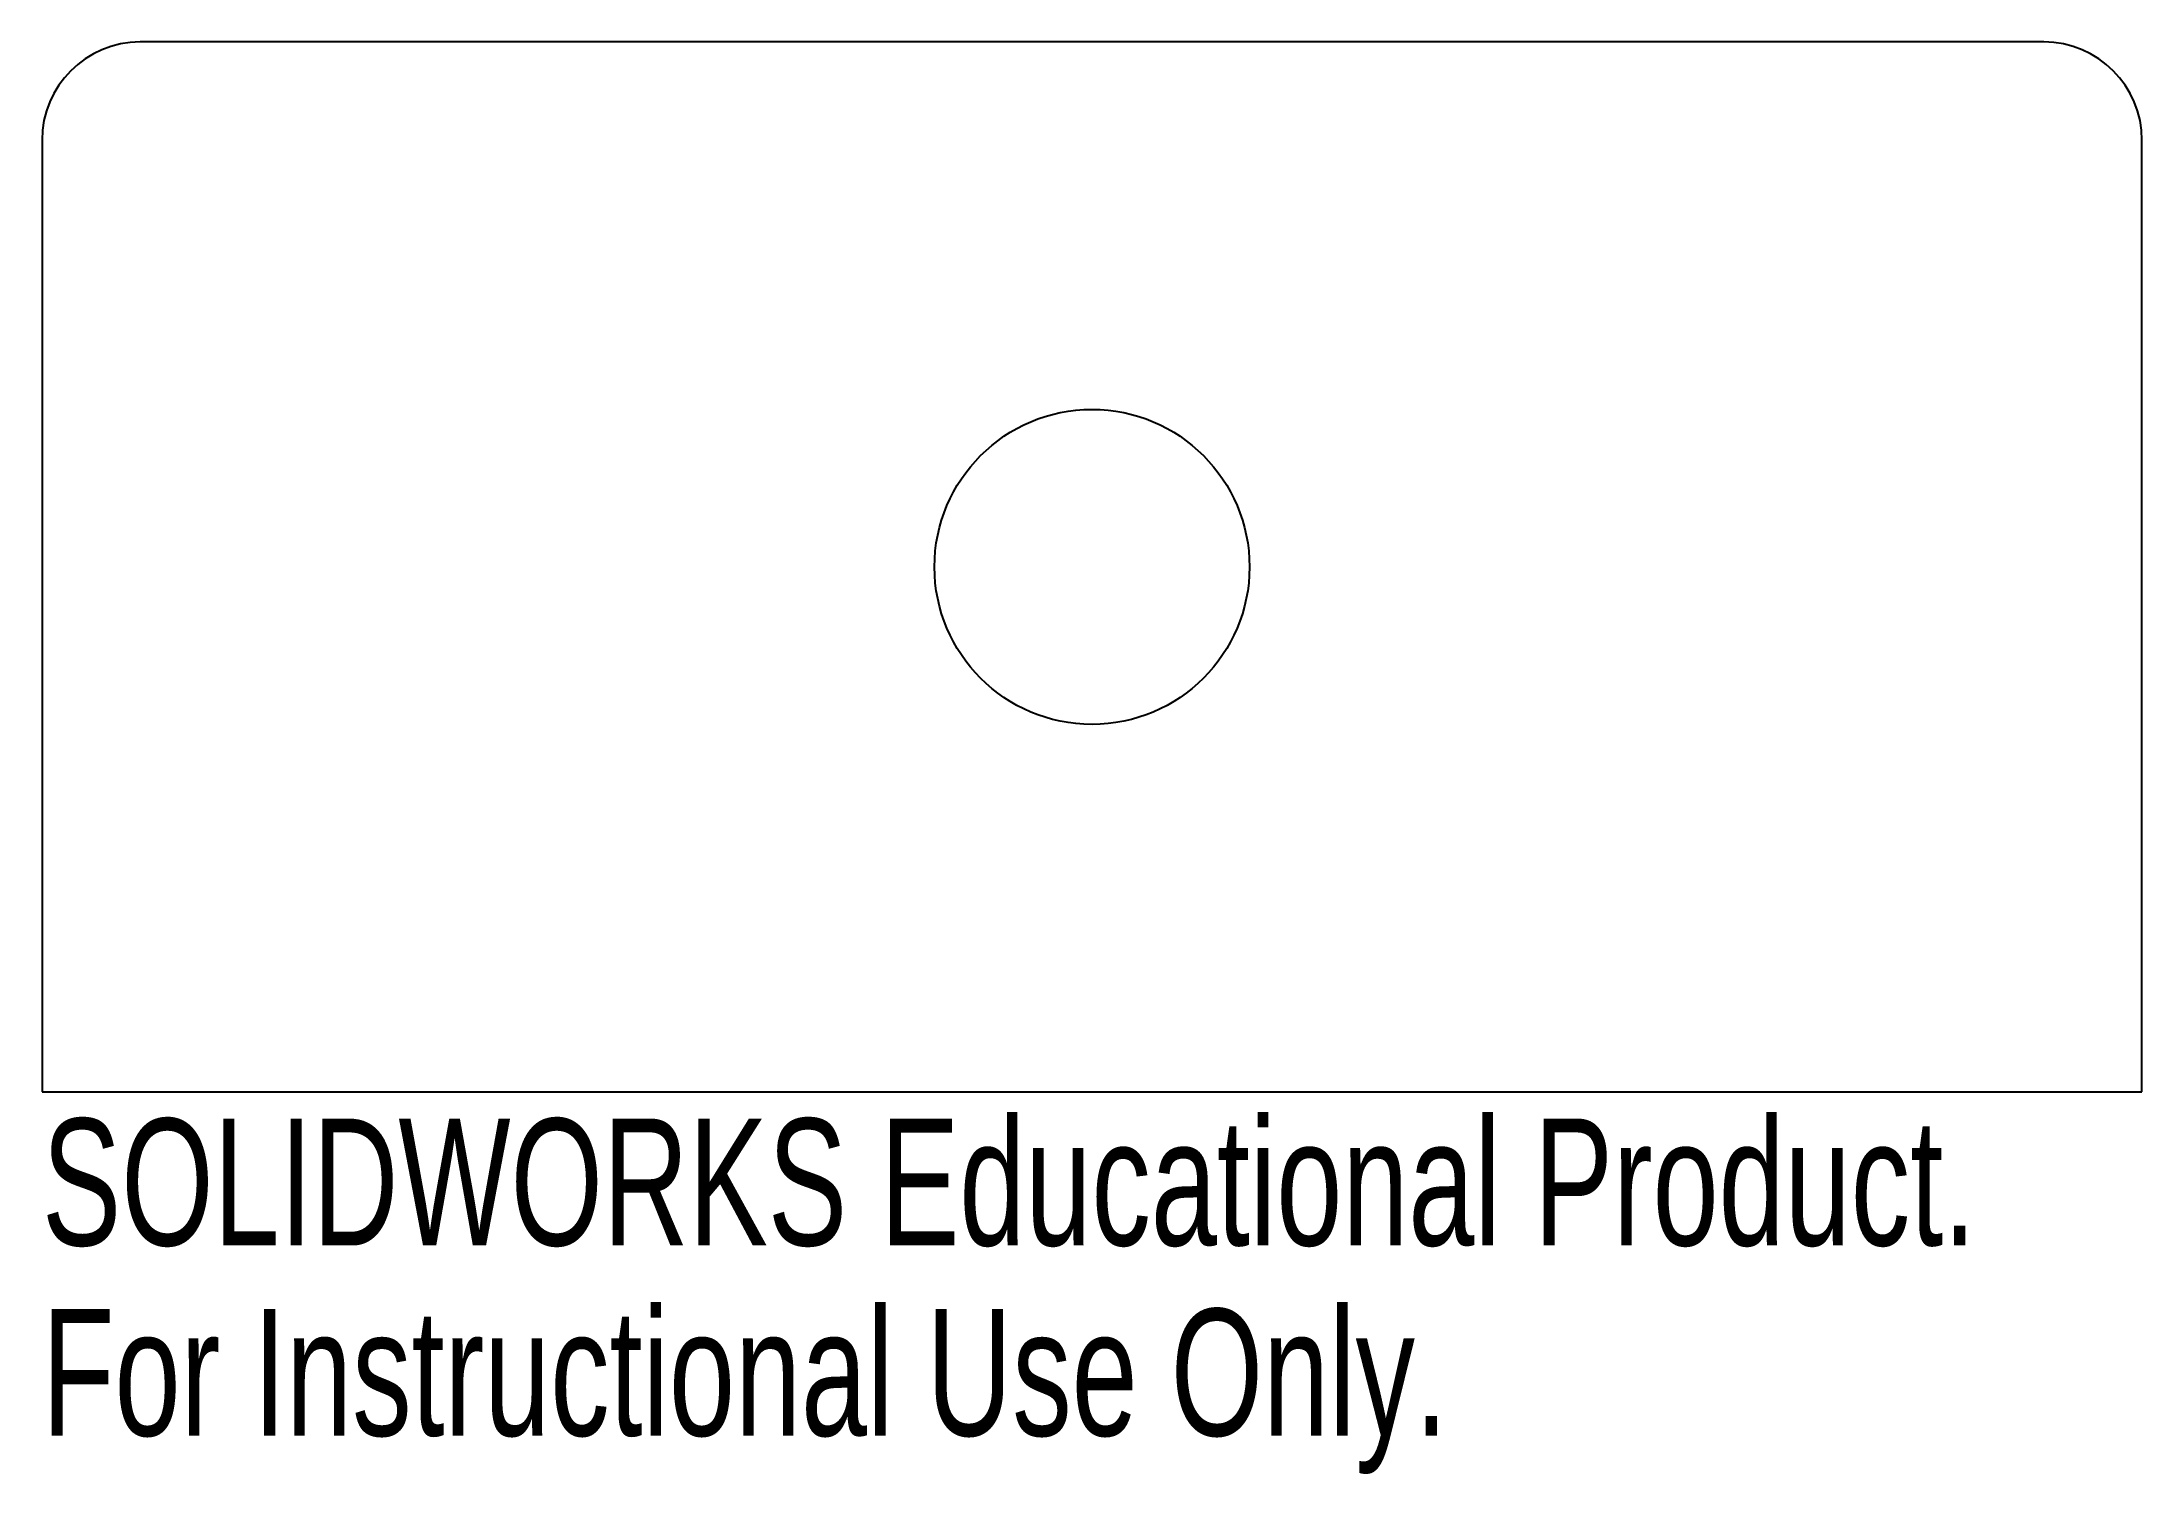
# Model space of a CAD drawing. Header units: millimetres. Extents: x -40 to 40, y -34.6 to 20.
import ezdxf

# ---------------------------------------------------------------- set-up
doc = ezdxf.new("R2010")
doc.units = ezdxf.units.MM
doc.styles.add('SLDTEXTSTYLE0', font='TXT', dxfattribs={"width": 0.7})

msp = doc.modelspace()

# ---------------------------------------------------------------- linework, layer by layer
at = {"color": 7, "linetype": 'Continuous', "lineweight": 25}
for p, q in [((36.26, 20), (-36.26, 20)), ((-40, 16.26), (-40, -20)), ((40, -20), (40, 16.26)), ((-40, -20), (40, -20))]:
    msp.add_line(p, q, dxfattribs=at)
msp.add_circle((0, 0), 6, dxfattribs=at)
for centre, start, end in [((-36.26, 16.26), 90, 180), ((36.26, 16.26), 0, 90)]:
    msp.add_arc(centre, 3.74, start, end, dxfattribs=at)

# ---------------------------------------------------------------- texts
at = {"color": 7, "linetype": 'Continuous', "char_height": 4.83362, "attachment_point": 1, "style": 'SLDTEXTSTYLE0'}
for s, insert in [('SOLIDWORKS Educational Product.', (-40, -21.02)), ('For Instructional Use Only.', (-40, -28.27))]:
    msp.add_mtext(s, dxfattribs=dict(at, insert=insert))

doc.saveas('drawing.dxf')
